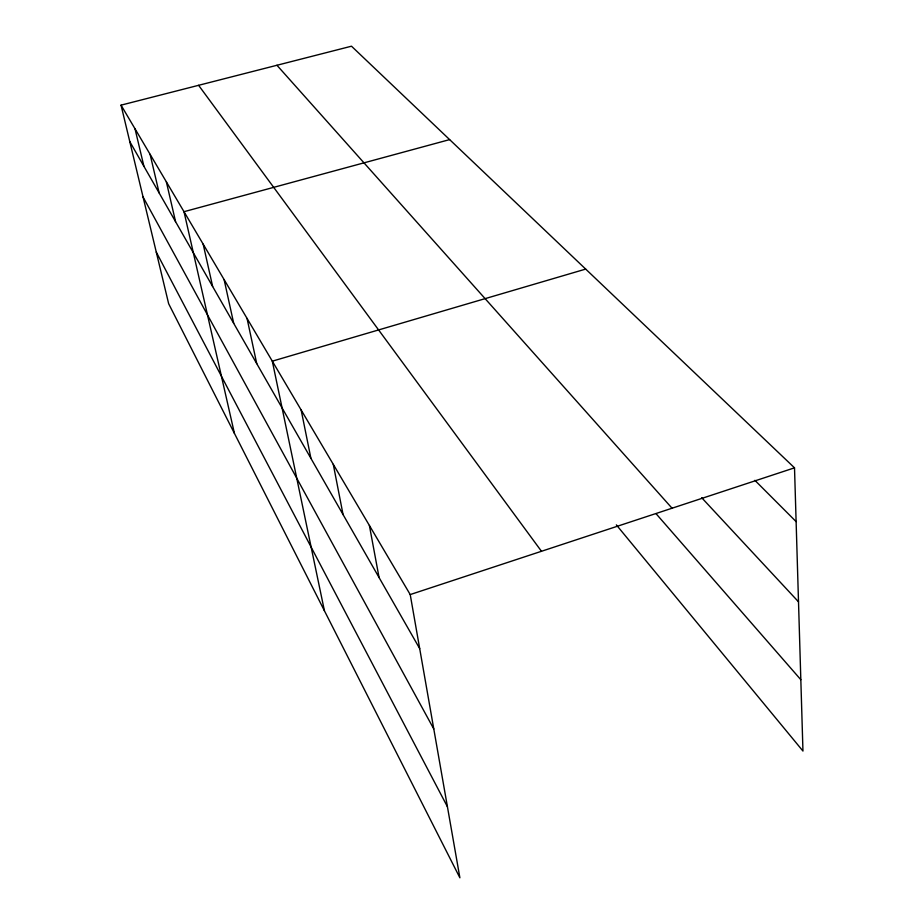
<?xml version="1.0" encoding="UTF-8"?>
<svg xmlns="http://www.w3.org/2000/svg" width="924" height="924" viewBox="0 0 924 924"><rect width="100%" height="100%" fill="white"/><g stroke="black" fill="none" stroke-linecap="round" stroke-linejoin="round"><path stroke-width="1.39" d="M794.513 467.833L351.49 46.2L121.044 105.151L410.221 594.571L794.513 467.833L802.956 751.05L616.331 524.867M585.689 269.092L272.314 361.168L324.428 610.787M449.63 139.605L184.003 211.7L234.43 433.391M754.873 480.318L796.107 521.61M701.709 497.736L798.509 601.824M276.946 65.269L672.06 508.223M656.156 513.802L800.831 679.706M198.602 85.308L541.476 551.282M129.776 141.591L419.692 648.59M143.07 197.02L433.783 728.955M156.283 252.113L447.424 806.744M121.044 105.151L168.653 303.719L459.886 877.8L410.221 594.571M135.02 128.806L143.913 166.308M150.092 154.308L159.136 192.92M166.366 181.855L175.56 221.645M203.176 244.167L212.647 286.509M224.116 279.602L233.703 323.331M247.055 318.422L256.745 363.629M301.132 409.944L310.926 458.385M333.287 464.368L343.058 514.576M369.392 525.467L379.071 577.546"/></g></svg>
